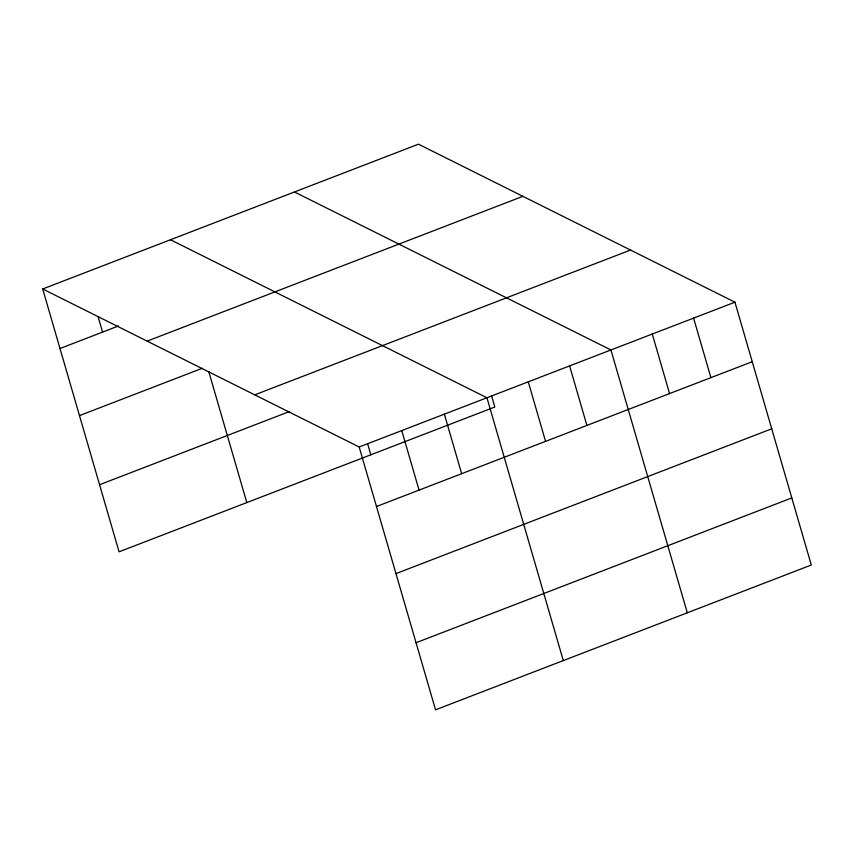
<?xml version="1.0" encoding="UTF-8"?>
<svg xmlns="http://www.w3.org/2000/svg" width="854" height="854" viewBox="0 0 854 854"><rect width="100%" height="100%" fill="white"/><g stroke="black" fill="none" stroke-linecap="round" stroke-linejoin="round"><path stroke-width="1.28" d="M42.7 288.983L418.46 144.187L734.942 302.188L811.3 565.017L435.54 709.813L359.182 446.984L42.7 288.983L119.058 551.812L494.818 407.016L491.573 395.829M59.993 348.507L118.396 326.004M147.144 341.12L522.894 196.324M79.486 415.599L202.377 368.245M254.748 394.847L630.498 250.051M99.566 484.72L289.325 411.596M359.182 446.984L734.942 302.188M376.475 506.518L752.235 361.722M395.968 573.61L771.728 428.804M416.047 642.731L791.807 497.925M294.459 191.969L610.941 349.969L687.299 612.798M170.458 239.75L486.94 397.761L563.298 660.59M693.608 318.115L710.902 377.649M652.275 334.042L669.568 393.577M569.607 365.907L586.901 425.431M528.274 381.834L545.567 441.358M444.358 414.169L461.651 473.692M401.764 430.576L419.058 490.111M367.572 443.61L370.817 454.798M208.728 371.49L246.817 502.579M98.167 316.898L102.576 332.099"/></g></svg>
